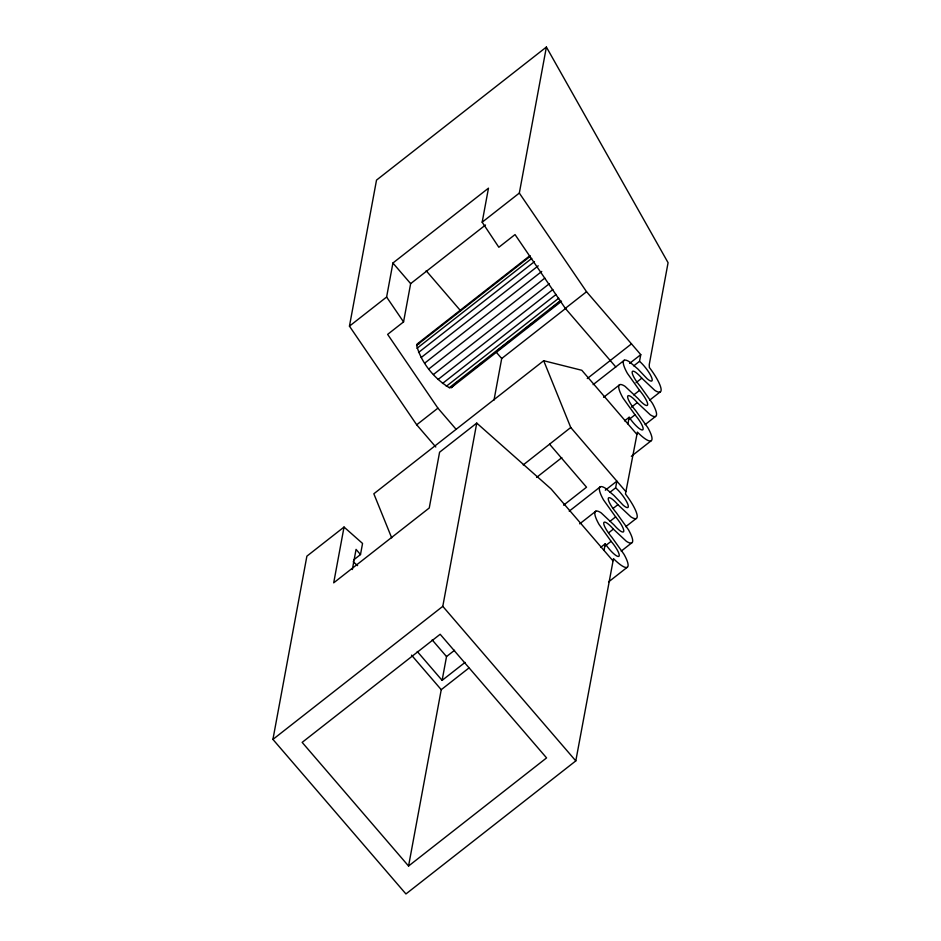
<?xml version="1.0" encoding="UTF-8"?>
<svg xmlns="http://www.w3.org/2000/svg" width="941" height="941" viewBox="0 0 941 941"><rect width="100%" height="100%" fill="white"/><g stroke="black" fill="none" stroke-linecap="round" stroke-linejoin="round"><path stroke-width="1.41" d="M435.801 446.999L416.687 424.791L349.452 326.151L376.518 180.107L546.392 47.05L668.075 262.704L649.255 364.59L649.361 367.484A27.701 6.34 51.9 0 1 654.783 390.35L641.797 378.164A13.856 3.164 51.9 0 0 632.176 371.93A13.856 3.164 51.9 0 0 640.292 386.304L652.384 403.266A27.701 6.34 51.9 0 1 650.255 414.781L637.269 402.607A13.856 3.164 51.9 0 0 627.647 396.373A13.856 3.164 51.9 0 0 635.763 410.746L647.855 427.708A27.701 6.34 51.9 0 1 637.386 432.095L625.459 493.99A27.701 6.34 51.9 0 1 630.882 516.856L617.896 504.67A13.856 3.164 51.9 0 0 608.274 498.436A13.856 3.164 51.9 0 0 616.39 512.81L628.494 529.771A27.701 6.34 51.9 0 1 626.353 541.287L613.367 529.113A13.856 3.164 51.9 0 0 603.746 522.878A13.856 3.164 51.9 0 0 611.862 537.252L623.954 554.214A27.701 6.34 51.9 0 1 613.485 558.601L575.798 760.893L405.936 893.95L272.925 739.403L306.884 556.166L344.041 527.054L362.556 543.451L360.497 554.555L353.675 559.907M344.041 527.054L333.702 582.832L429.249 507.987L439.588 452.209L476.746 423.097L551.108 488.967L612.897 560.754M349.452 326.151L386.61 297.038L392.915 263.021L488.473 188.176L482.168 222.194L498.836 247.271L515.033 234.58L565.318 308.366L615.814 366.99M352.334 569.54L356.063 549.403L360.497 554.555M456.079 429.261L437.918 408.159L387.633 334.384L403.56 321.904L410.652 283.629L485.485 225.017M272.925 739.403L442.788 606.345L476.746 423.097M482.168 222.194L519.326 193.081L546.392 47.05M417.251 651.478L442.117 680.367L446.528 656.571L454.562 650.278M494.001 400.113L501.706 358.521L565.976 308.178M408.559 866.026L546.58 757.905L440.165 634.269L302.155 742.378L408.559 866.026L441.247 689.682L468.841 668.063M604.028 550.45L605.263 543.78A13.856 3.164 51.9 0 0 618.719 556.402A13.856 3.164 51.9 0 0 611.109 541.322L599.005 524.372A27.701 6.34 51.9 0 1 601.146 512.845L614.12 525.031A13.856 3.164 51.9 0 0 623.754 531.265A13.856 3.164 51.9 0 0 615.637 516.891L603.534 499.93A27.701 6.34 51.9 0 1 605.675 488.414L614.014 495.542L623.189 505.199A13.856 3.164 51.9 0 0 627.471 503.411A13.856 3.164 51.9 0 0 615.626 487.838L616.873 481.157L605.31 490.202M627.929 423.944L629.164 417.275A13.856 3.164 51.9 0 0 642.621 429.896A13.856 3.164 51.9 0 0 635.01 414.816L622.907 397.867A27.701 6.34 51.9 0 1 625.047 386.339L638.022 398.525A13.856 3.164 51.9 0 0 647.643 404.759A13.856 3.164 51.9 0 0 639.539 390.386L627.435 373.424A27.701 6.34 51.9 0 1 629.576 361.909L637.916 369.037L647.09 378.694A13.856 3.164 51.9 0 0 651.372 376.906A13.856 3.164 51.9 0 0 639.527 361.332L640.774 354.651L586.549 291.734L519.326 193.081M561.506 301.296L451.315 387.598L449.316 387.692C434.119 378.482 421.203 362.603 416.616 345.347L417.463 343.759L529.948 255.658M451.315 387.598L456.761 382.422M523.22 464.925L570.752 427.496L543.698 360.721L373.836 493.778L391.691 537.852M416.616 345.347L530.242 256.34M416.981 348.323L531.759 258.422M418.533 352.475L534.453 261.669M421.168 357.533L538.228 265.832M424.697 363.144L541.757 271.443M428.884 368.931L544.804 278.124M433.46 374.494L549.379 283.688M438.094 379.458L552.861 289.546M442.47 383.481L556.096 294.474M446.305 386.292L558.778 298.179M449.316 387.692L560.648 300.485M472.829 369.837L483.156 361.744M498.071 350.052L504.964 344.665M507.258 342.865L509.551 341.065M523.325 330.279L535.947 320.387M549.72 309.601L560.048 301.508M416.687 424.791L437.918 408.159M565.318 308.366L586.549 291.734M587.278 378.541L631.482 343.865M593.101 384.657L624.306 360.227M629.588 363.402L640.774 354.651M633.752 365.861L639.527 361.332M603.593 397.337L619.778 384.657M636.022 382.693L641.797 378.164M633.752 394.902L639.539 390.386M536.582 477.416L561.824 457.644M631.493 407.124L637.269 402.607M649.655 400.172L660.053 392.032M624.542 420.886L629.164 417.275M629.223 419.345L635.01 414.816M645.114 424.614L655.524 416.463M563.588 505.188L586.537 487.203L549.615 444.246M631.34 456.291L650.996 440.906M569.211 511.163L600.405 486.732M609.85 492.366L615.626 487.838M579.703 523.843L595.876 511.163M613.273 508.293L617.896 504.67M609.862 521.408L615.637 516.891M608.745 532.724L613.367 529.113M625.753 526.678L636.151 518.538M600.64 547.391L605.263 543.78M605.334 545.851L611.109 541.322M442.117 680.367L465.077 662.393M621.225 551.12L631.623 542.969M608.604 581.891L627.094 567.411M417.463 343.759L419.463 343.665M543.698 360.721L581.809 370.284L636.869 434.342M353.204 561.742L357.58 565.623M426.167 270.737L460.584 310.742M495.966 351.852L501.706 358.521M392.915 263.021L410.652 283.629M442.788 606.345L575.798 760.893M432.166 639.88L446.528 656.571M411.523 655.148L441.247 689.682M570.752 427.496L625.812 491.555M386.61 297.038L403.56 321.904"/></g></svg>
